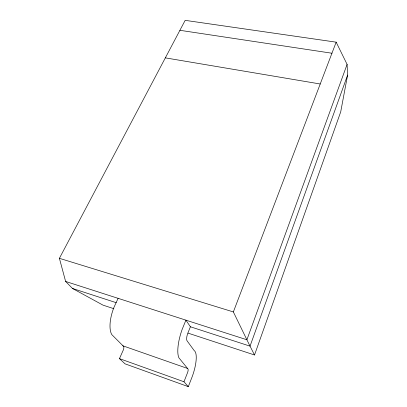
<?xml version="1.0" encoding="UTF-8"?>
<svg xmlns="http://www.w3.org/2000/svg" width="407" height="407" viewBox="0 0 407 407"><rect width="100%" height="100%" fill="white"/><g stroke="black" fill="none" stroke-linecap="round" stroke-linejoin="round"><path stroke-width="0.61" d="M113.863 308.709L102.996 305.133L72.517 288.487L65.619 281.451L59.402 258.318L185.17 20.35L336.162 42.165L347.09 64.382L347.598 75.086L340.7 111.905L254.523 354.985L188.115 333.14M347.598 75.086L250.035 346.148L254.523 354.985M347.09 64.382L246.901 339.779L250.035 346.148L190.415 326.78L185.913 320.156L182.127 329.477A26.343 8.384 -72.3 0 0 178.897 357.804L187.942 368.91A3.404 1.028 -71.5 0 1 187.627 372.471L183.964 381.761L188.299 386.65L191.692 377.991A22.965 6.939 -71.5 0 0 194.215 350.61L187.042 340.791A6.573 2.091 -72.3 0 1 187.988 332.733L190.415 326.78M65.619 281.451L246.901 339.779L233.359 311.935L336.162 42.165M188.299 386.65L125.061 363.848L119.46 358.628L123.377 349.832A3.276 1.282 -69.7 0 0 123.55 346.362L111.818 334.63A25.315 10.414 -70.6 0 1 114.052 307.153L118.106 298.336M179.909 30.301L331.944 53.231M165.344 57.865L320.223 83.99M59.402 258.318L233.359 311.935M72.517 288.487L116.224 302.686M122.777 345.782L187.337 368.381M119.46 358.628L183.964 381.761"/></g></svg>
